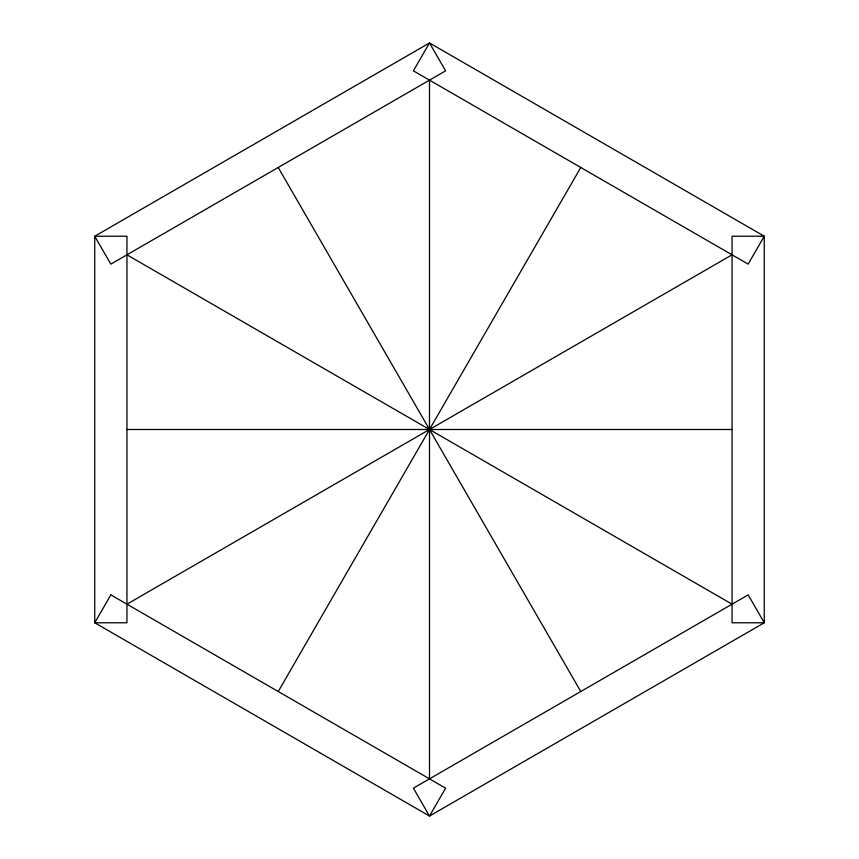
<?xml version="1.0" encoding="UTF-8"?>
<svg xmlns="http://www.w3.org/2000/svg" width="859" height="859" viewBox="0 0 859 859"><rect width="100%" height="100%" fill="white"/><g stroke="black" fill="none" stroke-linecap="round" stroke-linejoin="round"><path stroke-width="1.29" d="M278.23 691.516L580.77 167.484M126.949 604.178L732.051 254.822M126.949 429.5L732.051 429.5M126.949 254.822L732.051 604.178M278.23 167.484L580.77 691.516M429.5 80.145L429.5 778.855M110.843 594.879L94.737 622.775L429.5 816.05L764.263 622.775L764.263 236.225L429.5 42.95L94.737 236.225L94.737 622.775L126.949 622.775L126.949 236.225L94.737 236.225L110.843 264.121L445.606 70.846L429.5 42.95L413.394 70.846L748.157 264.121L764.263 236.225L732.051 236.225L732.051 622.775L764.263 622.775L748.157 594.879L413.394 788.154L429.5 816.05L445.606 788.154L110.843 594.879"/></g></svg>
